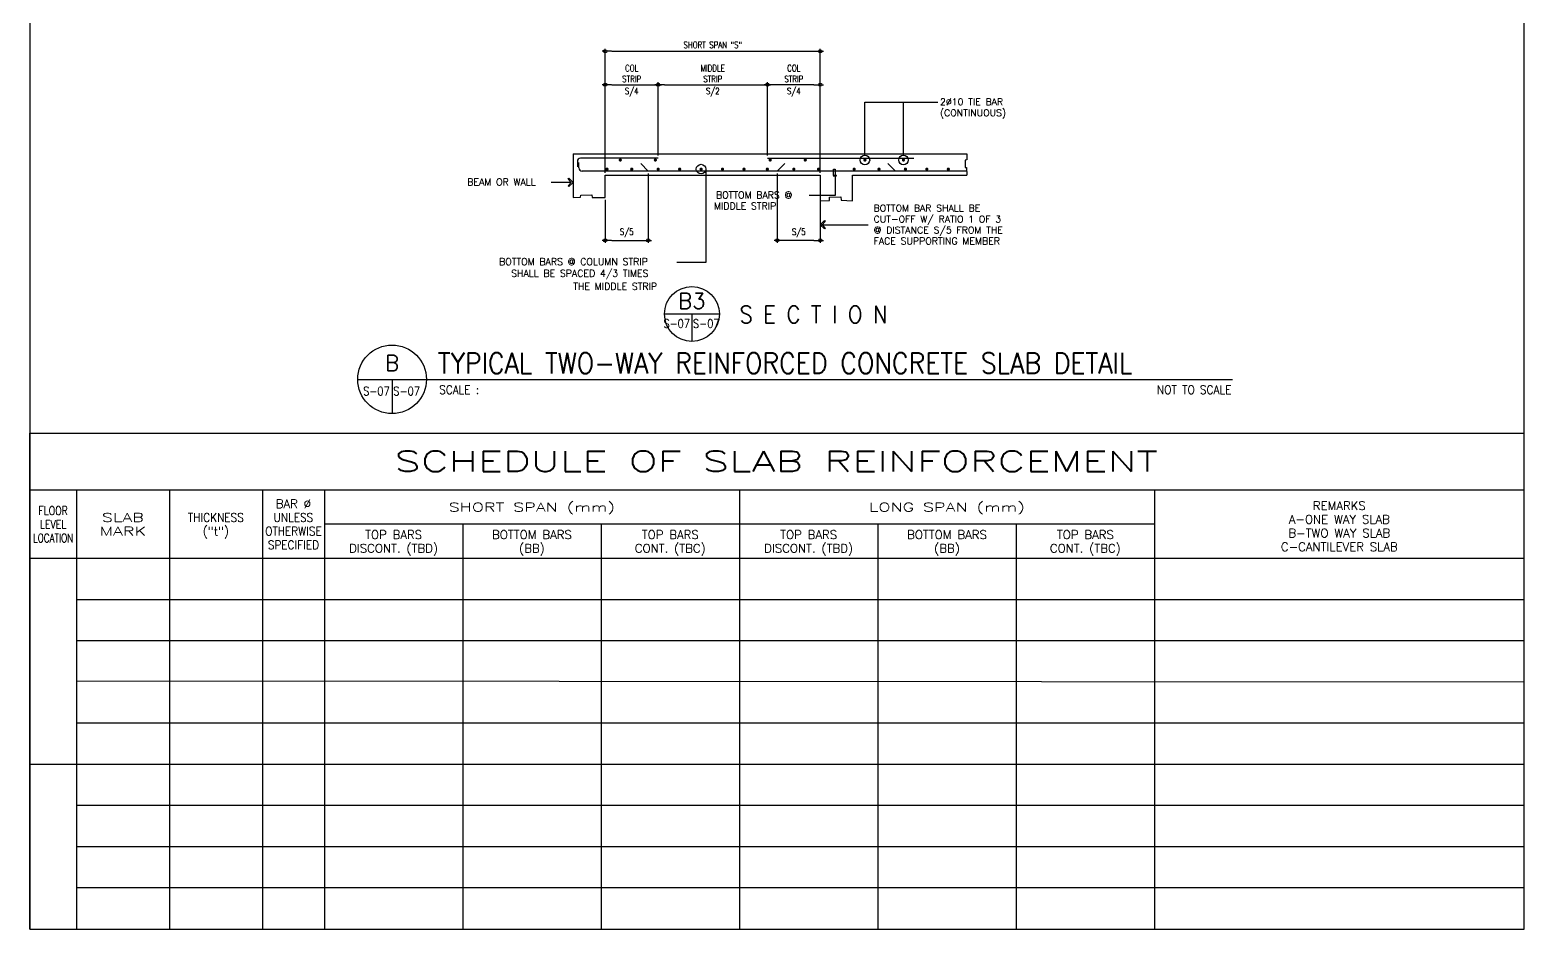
# Model space of a CAD drawing. Header units: millimetres. Extents: x 5503 to 49073, y 0 to 53253.
# Drawn here: x 5503 to 49073, y 0 to 26214 of the extents above; entities that cross this region are included whole.
import ezdxf
from ezdxf.enums import TextEntityAlignment as Align

# ---------------------------------------------------------------- set-up
doc = ezdxf.new("R2010")
doc.units = ezdxf.units.MM
doc.layers.get('DEFPOINTS').update_dxf_attribs({"color": 11})
for name, color, linetype in [('2Y', 2, 'Continuous'), ('3G', 3, 'Continuous'), ('4C', 4, 'Continuous'), ('6', 6, 'Continuous'), ('6M', 6, 'Continuous'), ('S-TSP3-701$0$2Y', 2, 'Continuous'), ('S-TSP3-701$0$6M', 6, 'Continuous'), ('SHE', 8, 'Continuous'), ('TC', 4, 'Continuous'), ('TG', 3, 'Continuous'), ('title', 3, 'Continuous'), ('TM', 6, 'Continuous')]:
    doc.layers.add(name, color=color, linetype=linetype)
doc.styles.add('100cl', font='romans.shx', dxfattribs={"height": 500})
doc.styles.add('240CL', font='ROMANS.shx', dxfattribs={"height": 0.6})
doc.styles.add('ROMANS', font='romans.shx', dxfattribs={"width": 0.8})
doc.dimstyles.new('DIM75', dxfattribs={"dimscale": 75, "dimtxt": 2.5, "dimasz": 2.5, "dimexe": 1, "dimexo": 1, "dimgap": 1, "dimtad": 1, "dimdec": 0, "dimzin": 0, "dimdsep": 46, "dimtxsty": 'ROMANS', "dimblk": 'DIM1', "dimcen": 1, "dimclrd": 8, "dimclre": 8, "dimclrt": 3, "dimadec": 0, "dimazin": 0, "dimtfac": 1, "dimtdec": 0, "dimtofl": 0, "dimtmove": 0, "dimatfit": 3, "dimfxl": 1, "dimtolj": 1, "dimtzin": 0, "dimarcsym": 0})

# ---------------------------------------------------------------- blocks, each defined once
blk = doc.blocks.new('DIM1')
at = {"color": 0}
blk.add_line((-1, 0), (0.5, 0), dxfattribs=at)
at = {"color": 3}
blk.add_circle((0, 0), 0.25, dxfattribs=at)
blk = doc.blocks.new('*D86')
at = {"layer": 'DEFPOINTS', "color": 0, "linetype": 'Continuous', "transparency": 16777216}
for p in [(27006, 24616), (23823, 22475), (27006, 22475)]:
    blk.add_point(p, dxfattribs=at)
at = {"layer": 'TG', "color": 8, "linetype": 'Continuous', "lineweight": -2, "transparency": 16777216}
for p, q in [((23823, 22550), (23823, 24691)), ((24011, 24616), (26818, 24616)), ((27006, 22550), (27006, 24691))]:
    blk.add_line(p, q, dxfattribs=at)
at = {"layer": 'TG', "color": 8, "linetype": 'Continuous', "lineweight": -2, "transparency": 16777216, "xscale": 187.5, "yscale": 187.5, "zscale": 187.5, "rotation": 180}
blk.add_blockref('DIM1', (23823, 24616), dxfattribs=at)
at = {"layer": 'TG', "color": 8, "linetype": 'Continuous', "lineweight": -2, "transparency": 16777216, "xscale": 187.5, "yscale": 187.5, "zscale": 187.5}
blk.add_blockref('DIM1', (27006, 24616), dxfattribs=at)
at = {"layer": 'TG', "color": 3, "linetype": 'Continuous', "transparency": 16777216, "char_height": 187.5, "attachment_point": 5, "style": 'ROMANS'}
for s, insert in [('\\A1;MIDDLE\\PSTRIP', (25415, 24941)), ('\\A1;S/2', (25415, 24399))]:
    blk.add_mtext(s, dxfattribs=dict(at, insert=insert))
blk = doc.blocks.new('*D87')
at = {"layer": 'DEFPOINTS', "color": 0, "linetype": 'Continuous', "transparency": 16777216}
for p in [(28550, 25590), (22279, 21974), (28550, 21974)]:
    blk.add_point(p, dxfattribs=at)
at = {"layer": 'TG', "color": 8, "linetype": 'Continuous', "lineweight": -2, "transparency": 16777216}
for p, q in [((22279, 22049), (22279, 25665)), ((22467, 25590), (28362, 25590)), ((28550, 22049), (28550, 25665))]:
    blk.add_line(p, q, dxfattribs=at)
at = {"layer": 'TG', "color": 8, "linetype": 'Continuous', "lineweight": -2, "transparency": 16777216, "xscale": 187.5, "yscale": 187.5, "zscale": 187.5, "rotation": 180}
blk.add_blockref('DIM1', (22279, 25590), dxfattribs=at)
at = {"layer": 'TG', "color": 8, "linetype": 'Continuous', "lineweight": -2, "transparency": 16777216, "xscale": 187.5, "yscale": 187.5, "zscale": 187.5}
blk.add_blockref('DIM1', (28550, 25590), dxfattribs=at)
at = {"layer": 'TG', "color": 3, "linetype": 'Continuous', "transparency": 16777216, "insert": (25415, 25776), "char_height": 187.5, "attachment_point": 5, "style": 'ROMANS'}
blk.add_mtext('\\A1;SHORT SPAN "S"', dxfattribs=at)
blk = doc.blocks.new('*D67')
at = {"layer": 'DEFPOINTS', "color": 0, "linetype": 'Continuous', "transparency": 16777216}
for p in [(23823, 24616), (23823, 22475), (22279, 21974)]:
    blk.add_point(p, dxfattribs=at)
at = {"layer": 'TG', "color": 8, "linetype": 'Continuous', "lineweight": -2, "transparency": 16777216}
for p, q in [((22279, 22049), (22279, 24691)), ((22467, 24616), (23636, 24616)), ((23823, 22550), (23823, 24691))]:
    blk.add_line(p, q, dxfattribs=at)
at = {"layer": 'TG', "color": 8, "linetype": 'Continuous', "lineweight": -2, "transparency": 16777216, "xscale": 187.5, "yscale": 187.5, "zscale": 187.5, "rotation": 180}
blk.add_blockref('DIM1', (22279, 24616), dxfattribs=at)
at = {"layer": 'TG', "color": 8, "linetype": 'Continuous', "lineweight": -2, "transparency": 16777216, "xscale": 187.5, "yscale": 187.5, "zscale": 187.5}
blk.add_blockref('DIM1', (23823, 24616), dxfattribs=at)
at = {"layer": 'TG', "color": 3, "linetype": 'Continuous', "transparency": 16777216, "char_height": 187.5, "attachment_point": 5, "style": 'ROMANS'}
for s, insert in [('\\A1;COL\\PSTRIP', (23051, 24941)), ('\\A1;S/4', (23051, 24399))]:
    blk.add_mtext(s, dxfattribs=dict(at, insert=insert))
blk = doc.blocks.new('*D68')
at = {"layer": 'DEFPOINTS', "color": 0, "linetype": 'Continuous', "transparency": 16777216}
for p in [(23533, 22099), (22279, 21332), (23533, 20079)]:
    blk.add_point(p, dxfattribs=at)
at = {"layer": 'TG', "color": 8, "linetype": 'Continuous', "lineweight": -2, "transparency": 16777216}
for p, q in [((23533, 22024), (23533, 20004)), ((22279, 21257), (22279, 20004)), ((22467, 20079), (23346, 20079))]:
    blk.add_line(p, q, dxfattribs=at)
at = {"layer": 'TG', "color": 8, "linetype": 'Continuous', "lineweight": -2, "transparency": 16777216, "xscale": 187.5, "yscale": 187.5, "zscale": 187.5, "rotation": 180}
blk.add_blockref('DIM1', (22279, 20079), dxfattribs=at)
at = {"layer": 'TG', "color": 8, "linetype": 'Continuous', "lineweight": -2, "transparency": 16777216, "xscale": 187.5, "yscale": 187.5, "zscale": 187.5}
blk.add_blockref('DIM1', (23533, 20079), dxfattribs=at)
at = {"layer": 'TG', "color": 3, "linetype": 'Continuous', "transparency": 16777216, "insert": (22906, 20297), "char_height": 187.5, "attachment_point": 5, "style": 'ROMANS'}
blk.add_mtext('\\A1;S/5', dxfattribs=at)
blk = doc.blocks.new('arrow1')
at = {"color": 3}
blk.add_lwpolyline([(0.79, 0.79), (0.58, 1), (-0.42, 0), (0.58, -1), (0.79, -0.79), (0, 0)], close=True, dxfattribs=at)
blk = doc.blocks.new('*D81')
at = {"layer": 'DEFPOINTS', "color": 0, "linetype": 'Continuous', "transparency": 16777216}
for p in [(27006, 24616), (27006, 22475), (28550, 21974)]:
    blk.add_point(p, dxfattribs=at)
at = {"layer": 'TG', "color": 8, "linetype": 'Continuous', "lineweight": -2, "transparency": 16777216}
for p, q in [((27006, 22550), (27006, 24691)), ((28362, 24616), (27193, 24616)), ((28550, 22049), (28550, 24691))]:
    blk.add_line(p, q, dxfattribs=at)
at = {"layer": 'TG', "color": 8, "linetype": 'Continuous', "lineweight": -2, "transparency": 16777216, "xscale": 187.5, "yscale": 187.5, "zscale": 187.5, "rotation": 180}
blk.add_blockref('DIM1', (27006, 24616), dxfattribs=at)
at = {"layer": 'TG', "color": 8, "linetype": 'Continuous', "lineweight": -2, "transparency": 16777216, "xscale": 187.5, "yscale": 187.5, "zscale": 187.5}
blk.add_blockref('DIM1', (28550, 24616), dxfattribs=at)
at = {"layer": 'TG', "color": 3, "linetype": 'Continuous', "transparency": 16777216, "char_height": 187.5, "attachment_point": 5, "style": 'ROMANS'}
for s, insert in [('\\A1;COL\\PSTRIP', (27778, 24941)), ('\\A1;S/4', (27778, 24399))]:
    blk.add_mtext(s, dxfattribs=dict(at, insert=insert))
blk = doc.blocks.new('*D82')
at = {"layer": 'DEFPOINTS', "color": 0, "linetype": 'Continuous', "transparency": 16777216}
for p in [(27296, 22099), (28550, 21332), (27296, 20079)]:
    blk.add_point(p, dxfattribs=at)
at = {"layer": 'TG', "color": 8, "linetype": 'Continuous', "lineweight": -2, "transparency": 16777216}
for p, q in [((27296, 22024), (27296, 20004)), ((28550, 21257), (28550, 20004)), ((28362, 20079), (27483, 20079))]:
    blk.add_line(p, q, dxfattribs=at)
at = {"layer": 'TG', "color": 8, "linetype": 'Continuous', "lineweight": -2, "transparency": 16777216, "xscale": 187.5, "yscale": 187.5, "zscale": 187.5, "rotation": 180}
blk.add_blockref('DIM1', (27296, 20079), dxfattribs=at)
at = {"layer": 'TG', "color": 8, "linetype": 'Continuous', "lineweight": -2, "transparency": 16777216, "xscale": 187.5, "yscale": 187.5, "zscale": 187.5}
blk.add_blockref('DIM1', (28550, 20079), dxfattribs=at)
at = {"layer": 'TG', "color": 3, "linetype": 'Continuous', "transparency": 16777216, "insert": (27923, 20297), "char_height": 187.5, "attachment_point": 5, "style": 'ROMANS'}
blk.add_mtext('\\A1;S/5', dxfattribs=at)
blk = doc.blocks.new('CIR')
at = {"layer": 'title', "color": 2}
for p, q in [((0, 0), (20, 0)), ((10, 0), (10, -10))]:
    blk.add_line(p, q, dxfattribs=at)
blk.add_circle((10, 0), 10, dxfattribs=at)
at = {"layer": 'title', "color": 5, "style": 'ROMANS'}
blk.add_attdef('A', text='', height=4.5, dxfattribs=at).set_placement((10, 4.75), align=Align.MIDDLE)
at = {"layer": 'title', "color": 2, "style": 'ROMANS'}
for width, p, p2 in [(1.138397, (1.58, -4.68), (9.3, -4.68)), (1.147089, (10.36, -4.68), (18.14, -4.68))]:
    blk.add_attdef('S-1', text='', height=2.5, dxfattribs=dict(at, width=width)).set_placement(p, p2, align=Align.FIT)
blk = doc.blocks.new('A$C6C0B0B06')
at = {"layer": 'title', "color": 2}
for p, q in [((0, 0), (16, 0)), ((8, 0), (8, -8))]:
    blk.add_line(p, q, dxfattribs=at)
blk.add_circle((8, 0), 8, dxfattribs=at)
at = {"layer": 'title', "color": 5, "style": 'ROMANS'}
blk.add_attdef('A', text='', height=4.5, dxfattribs=at).set_placement((8, 3.8), align=Align.MIDDLE)
at = {"layer": 'title', "color": 2, "style": 'ROMANS'}
for width, p, p2 in [(1.138397, (-0.28, -4.05), (7.44, -4.05)), (1.147089, (8.29, -4.05), (16.07, -4.05))]:
    blk.add_attdef('S-1', text='', height=2.5, dxfattribs=dict(at, width=width)).set_placement(p, p2, align=Align.FIT)

msp = doc.modelspace()

# ---------------------------------------------------------------- linework, layer by layer
at = {"layer": '2Y'}
for p, q in [((38295.2, 11800), (14090.6, 11800)), ((49072.6, 9600), (6858.6, 9600)), ((49072.6, 8400), (6858.6, 8400)), ((49072.6, 7200), (6858.6, 7230)), ((49072.6, 6000), (6858.6, 6000)), ((49072.6, 4800), (5502.6, 4800)), ((49072.6, 3600), (6858.6, 3600)), ((49072.6, 2400), (6858.6, 2400)), ((49072.6, 1200), (6858.6, 1200))]:
    msp.add_line(p, q, dxfattribs=at)
at = {"layer": '3G'}
for p, q in [((21340.9, 22599.7), (32821.6, 22599.7)), ((21340.9, 22599.7), (21340.9, 21332.5)), ((22279.3, 21974.1), (28549.9, 21974.1)), ((22279.3, 21332.5), (22279.3, 21974.1)), ((28549.9, 21974.1), (28549.9, 21230.9)), ((29488.3, 21974.1), (32821.6, 21974.1)), ((29488.3, 21230.9), (29488.3, 21974.1))]:
    msp.add_line(p, q, dxfattribs=at)
at = {"layer": '3G', "color": 1}
for p, q in [((21561.7, 21335.4), (21571.9, 21392.7)), ((21571.9, 21392.7), (21889.3, 21400.9)), ((21889.3, 21400.9), (21896.1, 21327.3)), ((28815.3, 21341.4), (29144.5, 21351.3)), ((29144.5, 21351.3), (29157, 21251.5)), ((21340.9, 21332.5), (21561.7, 21335.4)), ((21896.1, 21327.3), (22279.3, 21332.5)), ((28549.9, 21230.9), (28815.3, 21241.5)), ((28815.3, 21241.5), (28815.3, 21341.4)), ((29157, 21251.5), (29488.3, 21230.9))]:
    msp.add_line(p, q, dxfattribs=at)
at = {"layer": '3G', "const_width": 46.9}
for points in [[(22694.9, 22420.7, 1), (22741.9, 22420.7, 1)], [(23717.9, 22420.7, 1), (23764.8, 22420.7, 1)], [(27111.3, 22420.7, -1), (27064.4, 22420.7, -1)], [(28134.3, 22420.7, -1), (28087.3, 22420.7, -1)], [(29828, 22420.7, 1), (29874.9, 22420.7, 1)], [(30950.8, 22420.7, 1), (30997.7, 22420.7, 1)], [(22306.3, 22154.1, 1), (22353.2, 22154.1, 1)], [(23028.6, 22154.1, 1), (23075.5, 22154.1, 1)], [(23799.6, 22154.1, 1), (23846.5, 22154.1, 1)], [(24425.1, 22154.1, 1), (24472.1, 22154.1, 1)], [(25050.7, 22154.1, 1), (25097.6, 22154.1, 1)], [(25676.3, 22154.1, 1), (25723.2, 22154.1, 1)], [(26301.9, 22154.1, 1), (26348.8, 22154.1, 1)], [(26982.7, 22154.1, 1), (27029.6, 22154.1, 1)], [(27800.6, 22154.1, -1), (27753.7, 22154.1, -1)], [(28522.9, 22154.1, -1), (28476, 22154.1, -1)], [(29515.2, 22154.1, 1), (29562.2, 22154.1, 1)], [(30237.6, 22154.1, 1), (30284.5, 22154.1, 1)], [(31008.6, 22154.1, 1), (31055.5, 22154.1, 1)], [(31634.1, 22154.1, 1), (31681, 22154.1, 1)], [(32259.7, 22154.1, 1), (32306.6, 22154.1, 1)]]:
    msp.add_lwpolyline(points, format="xyb", close=True, dxfattribs=at)
at = {"layer": '3G', "color": 1}
msp.add_lwpolyline([(32821.6, 22599.7), (32824.4, 22422.1), (32778.1, 22412.8), (32774.3, 22199.9), (32816.7, 22199.9), (32821.6, 21974.1)], dxfattribs=at)
at = {"layer": '4C'}
for p, q in [((21466, 22380.7), (21466, 22224.3)), ((21508.3, 22193), (21508.3, 22349.4)), ((23823.3, 22474.5), (21559.9, 22474.5)), ((23533.4, 22099.2), (23312.8, 22319.8)), ((27005.9, 22474.5), (31277.4, 22474.5)), ((27295.8, 22099.2), (27516.4, 22319.8)), ((30742.4, 22099.2), (30521.8, 22319.8)), ((32818.9, 22099.2), (21602.1, 22099.2))]:
    msp.add_line(p, q, dxfattribs=at)
for centre, start, end in [((21559.9, 22380.7), 90, 180), ((21602.1, 22193), 180, 270)]:
    msp.add_arc(centre, 93.8, start, end, dxfattribs=at)
at = {"layer": '6', "color": 1}
msp.add_line((5502.6, 52860), (5502.6, 0), dxfattribs=at)
at = {"layer": '6M'}
for p, q in [((5502.6, 14460), (49072.6, 14460)), ((5502.6, 0), (5502.6, 14460)), ((49072.6, 12800), (5502.6, 12800)), ((49072.6, 10800), (5502.6, 10800))]:
    msp.add_line(p, q, dxfattribs=at)
at = {"layer": 'DEFPOINTS'}
msp.add_lwpolyline([(5502.6, 0), (49072.6, 0), (49072.6, 52860), (5502.6, 52860)], close=True, dxfattribs=at)
at = {"layer": 'S-TSP3-701$0$2Y'}
for p, q in [((9570.6, 12800), (9570.6, 0)), ((12282.6, 12800), (12282.6, 0)), ((14090.6, 12800), (14090.6, 0)), ((26192.9, 12800), (26192.9, 0)), ((38295.2, 12800), (38295.2, 0)), ((18124.7, 11800), (18124.7, 0)), ((22158.8, 11800), (22158.8, 0)), ((30227, 11800), (30227, 0)), ((34261.1, 11800), (34261.1, 0))]:
    msp.add_line(p, q, dxfattribs=at)
at = {"layer": 'S-TSP3-701$0$6M'}
msp.add_line((6858.6, 12800), (6858.6, 0), dxfattribs=at)
at = {"layer": 'SHE'}
for p, q in [((29851.5, 22559.7), (29851.5, 24108.3)), ((29851.5, 24108.3), (31978.4, 24108.3)), ((30974.3, 22559.7), (30974.3, 24108.3)), ((28923.8, 21957.1), (29023.3, 21957.1)), ((28936.2, 22154.1), (28986.7, 22154.1)), ((28936.2, 21972.1), (28936.2, 22154.1)), ((29023.3, 21972.1), (28936.2, 21972.1)), ((28986.7, 22154.1), (28986.7, 21389.3)), ((29023.3, 21957.1), (29023.3, 21972.1)), ((21290, 21767.4), (20704.9, 21767.4)), ((28986.7, 21389.3), (28229.6, 21389.3)), ((28549.9, 20533.6), (29946.4, 20533.6)), ((25214.7, 19436.8), (24371.1, 19436.8))]:
    msp.add_line(p, q, dxfattribs=at)
for centre, radius in [((25074.2, 22154.1), 140.5), ((29851.5, 22420.7), 139), ((30974.3, 22420.7), 139)]:
    msp.add_circle(centre, radius, dxfattribs=at)
at = {"layer": 'TG', "linetype": 'Continuous'}
msp.add_line((25214.7, 22154.1), (25214.7, 19436.8), dxfattribs=at)
at = {"layer": 'title', "color": 2}
for p, q in [((24006.3, 17931.5), (25606.3, 17931.5)), ((15063.9, 16026.7), (40574.1, 16026.7))]:
    msp.add_line(p, q, dxfattribs=at)

# ---------------------------------------------------------------- block references
at = {"layer": 'TG', "linetype": 'Continuous', "xscale": -120, "yscale": 120, "zscale": 120}
msp.add_blockref('arrow1', (21290, 21767.4), dxfattribs=at)
at = {"layer": 'TG', "linetype": 'Continuous', "xscale": -120, "yscale": 120, "zscale": 120, "rotation": 180}
msp.add_blockref('arrow1', (28600.8, 20533.6), dxfattribs=at)
at = {"layer": 'title'}
ref = msp.add_blockref('A$C6C0B0B06', (24006.3, 17931.5), dxfattribs=dict(at, xscale=100, yscale=100, zscale=100))
ref.add_attrib('A', 'B3', dxfattribs={"color": 5, "height": 450, "style": 'ROMANS'}).set_placement((24806.3, 18311.9), align=Align.MIDDLE)
ref.add_attrib('S-1', 'S-07', dxfattribs={"color": 2, "height": 250, "style": 'ROMANS', "width": 0.78179}).set_placement((23978.1, 17526.8), (24750.6, 17526.8), align=Align.FIT)
ref.add_attrib('S-1', 'S-07', dxfattribs={"color": 2, "height": 250, "style": 'ROMANS', "width": 0.78776}).set_placement((24835.1, 17526.8), (25613.5, 17526.8), align=Align.FIT)
at = {"layer": 'title', "color": 2}
ref = msp.add_blockref('CIR', (15063.9, 16026.7), dxfattribs=dict(at, xscale=100, yscale=100, zscale=100))
ref.add_attrib('A', 'B', dxfattribs={"color": 5, "height": 450, "style": 'ROMANS'}).set_placement((16063.9, 16502.2), align=Align.MIDDLE)
ref.add_attrib('S-1', 'S-07', dxfattribs={"color": 2, "height": 250, "style": 'ROMANS', "width": 0.78179}).set_placement((15221.7, 15558.9), (15994.2, 15558.9), align=Align.FIT)
ref.add_attrib('S-1', 'S-07', dxfattribs={"color": 2, "height": 250, "style": 'ROMANS', "width": 0.78776}).set_placement((16099.9, 15558.9), (16878.3, 15558.9), align=Align.FIT)

# ---------------------------------------------------------------- texts
at = {"layer": 'TC', "style": '100cl'}
for s, width, p in [('FLOOR', 0.8, (6180.6, 12200)), ('SHORT SPAN (mm)', 1.5, (20141.7, 12300)), ('LONG SPAN (mm)', 1.5, (32244, 12300)), ('LEVEL', 0.8, (6180.6, 11800)), ('SLAB', 1.5, (8214.6, 12000)), ('THICKNESS', 0.9, (10926.6, 12000)), ('UNLESS', 0.9, (13186.6, 12000)), ('LOCATION', 0.75, (6180.6, 11400)), ('MARK', 1.5, (8214.6, 11600)), ('OTHERWISE', 0.9, (13186.6, 11600)), ('SPECIFIED', 0.9, (13186.6, 11200))]:
    msp.add_text(s, height=250, dxfattribs=dict(at, width=width)).set_placement(p, align=Align.MIDDLE_CENTER)
for s, p in [('BAR %%C', (13186.6, 12400)), ('REMARKS', (43683.9, 12344.3)), ('("t")', (10926.6, 11600)), ('TOP BARS', (16107.6, 11500)), ('BOTTOM BARS', (20141.7, 11500)), ('TOP BARS', (24175.8, 11500)), ('TOP BARS', (28209.9, 11500)), ('BOTTOM BARS', (32244, 11500)), ('TOP BARS', (36278.1, 11500)), ('DISCONT. (TBD)', (16107.6, 11100)), ('(BB)', (20141.7, 11100)), ('CONT. (TBC)', (24175.8, 11100)), ('DISCONT. (TBD)', (28209.9, 11100)), ('(BB)', (32244, 11100)), ('CONT. (TBC)', (36278.1, 11100))]:
    msp.add_text(s, height=250, dxfattribs=at).set_placement(p, align=Align.MIDDLE_CENTER)
at = {"layer": 'TC', "color": 3, "style": '100cl'}
for s, p in [('A-ONE WAY SLAB', (43683.9, 11944.3)), ('B-TWO WAY SLAB', (43683.9, 11544.3)), ('C-CANTILEVER SLAB', (43683.9, 11144.3))]:
    msp.add_text(s, height=250, dxfattribs=at).set_placement(p, align=Align.MIDDLE_CENTER)
at = {"layer": 'TG', "style": '100cl'}
for s, p in [('2%%C10 TIE BAR ', (32039, 24017)), ('(CONTINUOUS)', (32039, 23696.3)), ('BEAM OR WALL', (18256.4, 21677.3)), ('BOTTOM BARS @', (25509.1, 21298.4)), (' MIDDLE STRIP', (25311.1, 20977.8)), ('BOTTOM BAR SHALL BE', (30103.4, 20917.1)), ('CUT-OFF W/ RATIO 1 OF 3', (30103.4, 20597.1)), ('@ DISTANCE S/5 FROM THE', (30103.4, 20277.1)), ('FACE SUPPORTING MEMBER', (30103.4, 19957.1)), ('BOTTOM BARS @ COLUMN STRIP', (19184.5, 19358.5)), ('SHALL BE SPACED 4/3 TIMES', (19535.5, 19016.3)), ('THE MIDDLE STRIP', (21348.1, 18639.9))]:
    msp.add_text(s, height=200, dxfattribs=at).set_placement(p)
at = {"layer": 'title', "color": 6, "style": 'ROMANS', "width": 0.9}
for s, height, p in [('S E C T I O N', 500, (26193.6, 17667.5)), ('TYPICAL TWO-WAY REINFORCED CONCRETE SLAB DETAIL', 600, (17398.5, 16201.3))]:
    msp.add_text(s, height=height, dxfattribs=at).set_placement(p)
at = {"layer": 'title', "color": 2, "style": 'ROMANS', "width": 0.9}
msp.add_text('SCALE :', height=250, dxfattribs=at).set_placement((17436.1, 15598.2))
msp.add_text('NOT TO SCALE', height=250, dxfattribs=at).set_placement((40536.6, 15598.2), align=Align.RIGHT)
at = {"layer": 'TM', "color": 6, "style": '240CL', "width": 1.5}
msp.add_text('SCHEDULE OF SLAB REINFORCEMENT', height=600, dxfattribs=at).set_placement((27259.8, 13637.4), align=Align.MIDDLE_CENTER)

# ---------------------------------------------------------------- dimensions: what is measured, and where the dimension line sits
at = {"layer": 'TG', "linetype": 'Continuous'}
for base, p1, p2, text, picture, middle in [((28549.9, 25589.8), (22279.3, 21974.1), (28549.9, 21974.1), 'SHORT SPAN "S"', '*D87', (25414.6, 25776.5)), ((23823.3, 24616.5), (22279.3, 21974.1), (23823.3, 22474.5), 'COL\\PSTRIP\\X S/4', '*D67', (23051.3, 24616.5)), ((27005.9, 24616.5), (23823.3, 22474.5), (27005.9, 22474.5), 'MIDDLE\\PSTRIP\\XS/2', '*D86', (25414.6, 24616.5)), ((23533.4, 20079.4), (22279.3, 21332.5), (23533.4, 22099.2), 'S/5', '*D68', (22906.4, 20297.3))]:
    dim = msp.add_linear_dim(base=base, p1=p1, p2=p2, text=text, dimstyle='DIM75', dxfattribs=at)
    dim.commit()
    dim.dimension.update_dxf_attribs({"geometry": picture, "text_midpoint": middle})
for base, p1, p2, text, picture, middle in [((27005.9, 24616.5), (28549.9, 21974.1), (27005.9, 22474.5), 'COL\\PSTRIP\\X S/4', '*D81', (27777.9, 24616.5)), ((27295.8, 20079.4), (28549.9, 21332.5), (27295.8, 22099.2), 'S/5', '*D82', (27922.8, 20297.3))]:
    dim = msp.add_linear_dim(base=base, p1=p1, p2=p2, angle=180, text=text, dimstyle='DIM75', dxfattribs=at)
    dim.commit()
    dim.dimension.update_dxf_attribs({"geometry": picture, "text_midpoint": middle})

doc.saveas('drawing.dxf')
